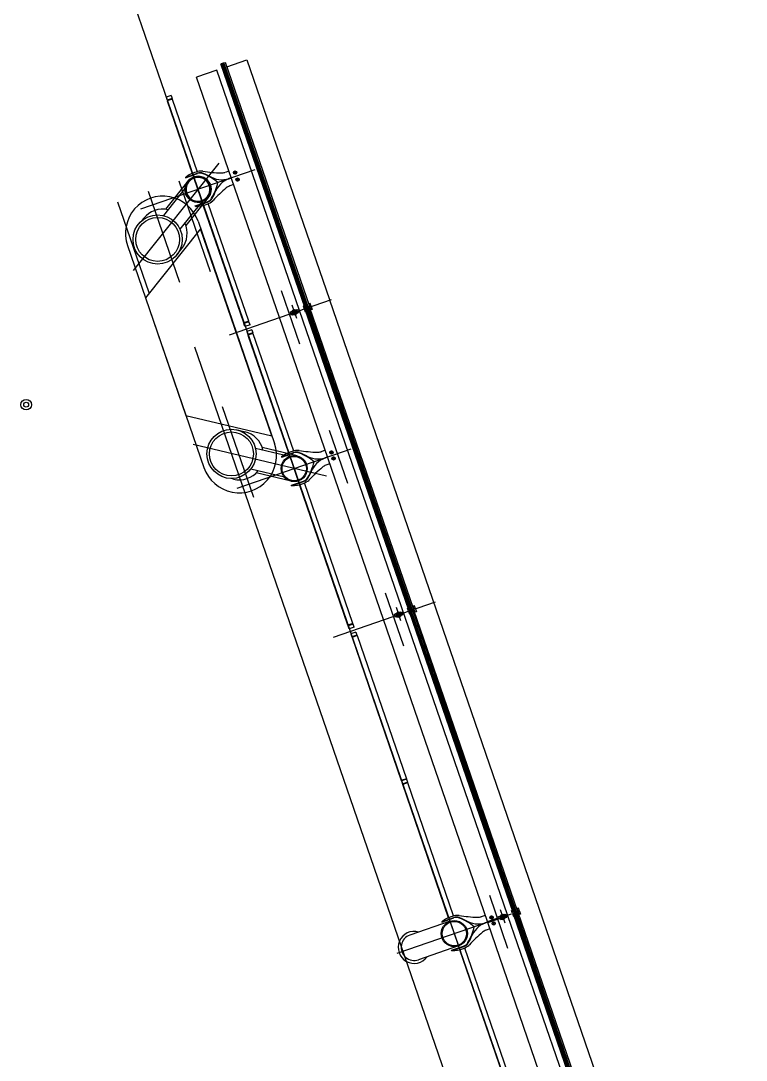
# Model space of a CAD drawing. Extents: x 809487 to 809680, y 818779 to 819225.
# Drawn here: x 809633.78 to 809640.59, y 818900.17 to 818909.92 of the extents above; entities that cross this region are included whole.
import ezdxf

# ---------------------------------------------------------------- set-up
doc = ezdxf.new("R2010")
doc.units = 0
for name, color, linetype in [('F-RC', 7, 'Continuous'), ('MAJ214__', 7, 'Continuous'), ('MAJ270__', 7, 'Continuous'), ('MAJ292__', 7, 'Continuous'), ('MAJ314__', 7, 'Continuous')]:
    doc.layers.add(name, color=color, linetype=linetype)

msp = doc.modelspace()

# ---------------------------------------------------------------- linework, layer by layer
at = {"layer": 'F-RC'}
for p, q in [((809635.1937, 818909.222), (809635.1464, 818909.2057)), ((809635.1464, 818909.2057), (809635.1562, 818909.1774)), ((809635.2034, 818909.1936), (809635.1562, 818909.1774)), ((809635.2051, 818909.1889), (809635.1578, 818909.1726)), ((809635.1578, 818909.1726), (809635.3926, 818908.4908)), ((809635.1581, 818909.178), (809635.1597, 818909.1733)), ((809635.1937, 818909.222), (809635.2034, 818909.1936)), ((809635.2015, 818909.193), (809635.2032, 818909.1883)), ((809635.2051, 818909.1889), (809635.4397, 818908.5074)), ((809635.8757, 818907.0878), (809635.4955, 818908.1918)), ((809635.923, 818907.1041), (809635.5429, 818908.2077)), ((809635.923, 818907.1041), (809635.8757, 818907.0878)), ((809635.9227, 818907.0987), (809635.9211, 818907.1034)), ((809635.9246, 818907.0993), (809635.8773, 818907.083)), ((809635.8871, 818907.0547), (809635.8773, 818907.083)), ((809635.8792, 818907.0837), (809635.8776, 818907.0884)), ((809635.9344, 818907.071), (809635.8871, 818907.0547)), ((809635.9506, 818907.0237), (809635.9034, 818907.0074)), ((809635.9034, 818907.0074), (809635.9131, 818906.979)), ((809635.9344, 818907.071), (809635.9246, 818907.0993)), ((809635.9506, 818907.0237), (809635.9604, 818906.9953)), ((809635.9604, 818906.9953), (809635.9131, 818906.979)), ((809635.962, 818906.9906), (809635.9148, 818906.9743)), ((809635.9148, 818906.9743), (809636.2949, 818905.8702)), ((809635.915, 818906.9797), (809635.9167, 818906.975)), ((809635.9585, 818906.9947), (809635.9601, 818906.9899)), ((809635.962, 818906.9906), (809636.3421, 818905.8869)), ((809636.8524, 818904.2512), (809636.3978, 818905.5713)), ((809636.8997, 818904.2675), (809636.4453, 818905.5872)), ((809636.8997, 818904.2675), (809636.8524, 818904.2512)), ((809636.9013, 818904.2628), (809636.854, 818904.2465)), ((809636.8638, 818904.2181), (809636.854, 818904.2465)), ((809636.8559, 818904.2471), (809636.8543, 818904.2519)), ((809636.9111, 818904.2344), (809636.8638, 818904.2181)), ((809636.9273, 818904.1871), (809636.8801, 818904.1709)), ((809636.8994, 818904.2621), (809636.8978, 818904.2668)), ((809636.9111, 818904.2344), (809636.9013, 818904.2628)), ((809636.9273, 818904.1871), (809636.9371, 818904.1588)), ((809636.8801, 818904.1709), (809636.8898, 818904.1425)), ((809636.9371, 818904.1588), (809636.8898, 818904.1425)), ((809636.9387, 818904.154), (809636.8915, 818904.1378)), ((809636.8915, 818904.1378), (809637.3538, 818902.7951)), ((809636.8917, 818904.1431), (809636.8934, 818904.1384)), ((809636.9352, 818904.1581), (809636.9368, 818904.1534)), ((809636.9387, 818904.154), (809637.401, 818902.8114)), ((809637.401, 818902.8114), (809637.3538, 818902.7951)), ((809637.3992, 818902.8107), (809637.4008, 818902.806)), ((809637.4027, 818902.8067), (809637.3554, 818902.7904)), ((809637.3554, 818902.7904), (809637.3652, 818902.762)), ((809637.3557, 818902.7958), (809637.3573, 818902.791)), ((809637.4124, 818902.7783), (809637.3652, 818902.762)), ((809637.3944, 818902.7668), (809637.3668, 818902.7573)), ((809637.7972, 818901.5074), (809637.3668, 818902.7573)), ((809637.3671, 818902.7627), (809637.3687, 818902.758)), ((809637.4141, 818902.7736), (809637.3944, 818902.7668)), ((809637.4027, 818902.8067), (809637.4124, 818902.7783)), ((809637.4106, 818902.7777), (809637.4122, 818902.7729)), ((809637.8443, 818901.5241), (809637.4141, 818902.7736)), ((809637.9001, 818901.2085), (809638.3305, 818899.9586)), ((809637.9475, 818901.2244), (809638.3778, 818899.9748))]:
    msp.add_line(p, q, dxfattribs=at)
at = {"layer": 'MAJ214__'}
for p, q in [((809636.3987, 818907.2044), (809635.6223, 818909.4593)), ((809636.4578, 818907.2327), (809635.6685, 818909.5249)), ((809636.4585, 818907.2329), (809635.6692, 818909.5252)), ((809636.4679, 818907.2362), (809635.6787, 818909.5284)), ((809636.4793, 818907.2401), (809635.69, 818909.5323)), ((809636.3681, 818907.2111), (809636.3241, 818907.1959)), ((809636.3333, 818907.1911), (809636.364, 818907.2017)), ((809636.334, 818907.2035), (809636.3557, 818907.211)), ((809636.3346, 818907.2048), (809636.334, 818907.2035)), ((809636.334, 818907.2035), (809636.3349, 818907.2007)), ((809636.3544, 818907.2116), (809636.3346, 818907.2048)), ((809636.3349, 818907.2007), (809636.3567, 818907.2082)), ((809636.3373, 818907.2015), (809636.337, 818907.2009)), ((809636.3371, 818907.2004), (809636.337, 818907.2009)), ((809636.3543, 818907.2074), (809636.355, 818907.2071)), ((809636.3544, 818907.2116), (809636.3557, 818907.211)), ((809636.3551, 818907.2066), (809636.355, 818907.2071)), ((809636.3557, 818907.211), (809636.3567, 818907.2082)), ((809636.3716, 818907.2043), (809636.364, 818907.2017)), ((809636.3692, 818907.2101), (809636.3796, 818907.2137)), ((809636.3796, 818907.2137), (809636.3845, 818907.1995)), ((809636.3845, 818907.1995), (809636.3894, 818907.1853)), ((809638.3505, 818901.536), (809636.3987, 818907.2044)), ((809637.4345, 818904.3961), (809636.4626, 818907.2185)), ((809637.4352, 818904.3964), (809636.4634, 818907.2187)), ((809637.4446, 818904.3996), (809636.4728, 818907.222)), ((809637.456, 818904.4035), (809636.4842, 818907.2259)), ((809636.3135, 818907.1909), (809636.3239, 818907.1945)), ((809636.3183, 818907.1767), (809636.3135, 818907.1909)), ((809636.3232, 818907.1626), (809636.3183, 818907.1767)), ((809636.3336, 818907.1661), (809636.3232, 818907.1626)), ((809636.3255, 818907.1885), (809636.3331, 818907.1911)), ((809636.3388, 818907.1745), (809636.3312, 818907.1719)), ((809636.339, 818907.1746), (809636.3697, 818907.1852)), ((809636.3679, 818907.1756), (809636.3462, 818907.1681)), ((809636.3462, 818907.1681), (809636.3471, 818907.1652)), ((809636.3689, 818907.1727), (809636.3471, 818907.1652)), ((809636.3484, 818907.1646), (809636.3471, 818907.1652)), ((809636.3481, 818907.1687), (809636.3477, 818907.1697)), ((809636.3484, 818907.1646), (809636.3683, 818907.1715)), ((809636.366, 818907.1749), (809636.3657, 818907.1759)), ((809636.3679, 818907.1756), (809636.3689, 818907.1727)), ((809636.3683, 818907.1715), (809636.3689, 818907.1727)), ((809636.379, 818907.1818), (809636.3894, 818907.1853)), ((809637.3448, 818904.3745), (809637.3008, 818904.3594)), ((809637.3107, 818904.367), (809637.3324, 818904.3745)), ((809637.3311, 818904.3751), (809637.3113, 818904.3682)), ((809637.3116, 818904.3641), (809637.3334, 818904.3716)), ((809637.331, 818904.3708), (809637.3317, 818904.3705)), ((809637.3311, 818904.3751), (809637.3324, 818904.3745)), ((809637.3318, 818904.37), (809637.3317, 818904.3705)), ((809637.3324, 818904.3745), (809637.3334, 818904.3716)), ((809637.3459, 818904.3736), (809637.3563, 818904.3771)), ((809637.3563, 818904.3771), (809637.3661, 818904.3488)), ((809638.4112, 818901.5596), (809637.4394, 818904.3819)), ((809638.4119, 818901.5598), (809637.4401, 818904.3822)), ((809638.4213, 818901.5631), (809637.4495, 818904.3854)), ((809638.4327, 818901.567), (809637.4609, 818904.3893)), ((809637.2902, 818904.3544), (809637.3006, 818904.3579)), ((809637.2999, 818904.326), (809637.2902, 818904.3544)), ((809637.3103, 818904.3296), (809637.2999, 818904.326)), ((809637.3022, 818904.3519), (809637.3098, 818904.3545)), ((809637.3155, 818904.338), (809637.3079, 818904.3354)), ((809637.31, 818904.3546), (809637.3407, 818904.3652)), ((809637.3113, 818904.3682), (809637.3107, 818904.367)), ((809637.3107, 818904.367), (809637.3116, 818904.3641)), ((809637.314, 818904.365), (809637.3137, 818904.3643)), ((809637.3139, 818904.3638), (809637.3137, 818904.3643)), ((809637.3157, 818904.338), (809637.3464, 818904.3486)), ((809637.3446, 818904.339), (809637.3229, 818904.3315)), ((809637.3229, 818904.3315), (809637.3238, 818904.3287)), ((809637.3456, 818904.3362), (809637.3238, 818904.3287)), ((809637.3251, 818904.3281), (809637.3238, 818904.3287)), ((809637.3248, 818904.3322), (809637.3244, 818904.3331)), ((809637.3251, 818904.3281), (809637.345, 818904.3349)), ((809637.3483, 818904.3678), (809637.3407, 818904.3652)), ((809637.3427, 818904.3384), (809637.3424, 818904.3393)), ((809637.3446, 818904.339), (809637.3456, 818904.3362)), ((809637.345, 818904.3349), (809637.3456, 818904.3362)), ((809637.3557, 818904.3452), (809637.3661, 818904.3488)), ((809639.3879, 818898.723), (809638.4161, 818901.5454)), ((809639.3886, 818898.7233), (809638.4168, 818901.5456)), ((809639.398, 818898.7265), (809638.4262, 818901.5489)), ((809639.4094, 818898.7304), (809638.4376, 818901.5528)), ((809638.1614, 818901.4709), (809638.2701, 818901.5084)), ((809638.1646, 818901.4615), (809638.2734, 818901.4989)), ((809638.2669, 818901.5178), (809638.2773, 818901.5214)), ((809638.2701, 818901.5084), (809638.2669, 818901.5178)), ((809638.2766, 818901.4894), (809638.2734, 818901.4989)), ((809638.287, 818901.493), (809638.2766, 818901.4894)), ((809638.3215, 818901.538), (809638.2775, 818901.5228)), ((809638.2789, 818901.5153), (809638.2865, 818901.518)), ((809638.2922, 818901.5014), (809638.2846, 818901.4988)), ((809638.2867, 818901.518), (809638.3174, 818901.5286)), ((809638.2874, 818901.5304), (809638.3091, 818901.5379)), ((809638.288, 818901.5317), (809638.2874, 818901.5304)), ((809638.2874, 818901.5304), (809638.2883, 818901.5276)), ((809638.3078, 818901.5385), (809638.288, 818901.5317)), ((809638.2883, 818901.5276), (809638.3101, 818901.5351)), ((809638.2907, 818901.5284), (809638.2904, 818901.5278)), ((809638.2906, 818901.5273), (809638.2904, 818901.5278)), ((809638.2924, 818901.5015), (809638.3231, 818901.5121)), ((809638.3213, 818901.5024), (809638.2996, 818901.495)), ((809638.2996, 818901.495), (809638.3006, 818901.4921)), ((809638.3223, 818901.4996), (809638.3006, 818901.4921)), ((809638.3018, 818901.4915), (809638.3006, 818901.4921)), ((809638.3015, 818901.4956), (809638.3011, 818901.4966)), ((809638.3018, 818901.4915), (809638.3217, 818901.4983)), ((809638.3077, 818901.5343), (809638.3084, 818901.5339)), ((809638.3078, 818901.5385), (809638.3091, 818901.5379)), ((809638.3085, 818901.5335), (809638.3084, 818901.5339)), ((809638.3091, 818901.5379), (809638.3101, 818901.5351)), ((809638.325, 818901.5312), (809638.3174, 818901.5286)), ((809638.3194, 818901.5018), (809638.3191, 818901.5027)), ((809638.3213, 818901.5024), (809638.3223, 818901.4996)), ((809638.3217, 818901.4983), (809638.3223, 818901.4996)), ((809638.3226, 818901.537), (809638.333, 818901.5406)), ((809638.3324, 818901.5086), (809638.3428, 818901.5122)), ((809638.333, 818901.5406), (809638.3363, 818901.5311)), ((809638.3363, 818901.5311), (809638.3505, 818901.536)), ((809638.3395, 818901.5217), (809638.3538, 818901.5266)), ((809638.3395, 818901.5217), (809638.3428, 818901.5122)), ((809640.3055, 818895.8582), (809638.3538, 818901.5266))]:
    msp.add_line(p, q, dxfattribs=at)
for points in [[(809635.3284, 818908.4539), (809635.4412, 818908.4927)], [(809635.4222, 818908.1814), (809635.535, 818908.2202)], [(809636.3347, 818907.1652), (809636.3787, 818907.1803)], [(809636.2307, 818905.8334), (809636.3435, 818905.8722)], [(809636.3245, 818905.5609), (809636.4373, 818905.5997)], [(809637.3114, 818904.3286), (809637.3554, 818904.3438)], [(809637.733, 818901.4705), (809637.8458, 818901.5093)], [(809638.2881, 818901.4921), (809638.3321, 818901.5072)], [(809637.8268, 818901.198), (809637.9396, 818901.2369)]]:
    msp.add_lwpolyline(points, dxfattribs=at)
for centre, radius in [((809635.7943, 818908.4989), 0.0155), ((809635.7943, 818908.4989), 0.0135), ((809635.7943, 818908.4989), 0.0042), ((809635.8171, 818908.4327), 0.0155), ((809635.8171, 818908.4327), 0.0135), ((809635.8171, 818908.4327), 0.0042), ((809636.6983, 818905.8737), 0.0155), ((809636.6983, 818905.8737), 0.0135), ((809636.6983, 818905.8737), 0.0042), ((809636.7178, 818905.817), 0.0155), ((809636.7178, 818905.817), 0.0135), ((809636.7178, 818905.817), 0.0042), ((809637.3281, 818904.3516), 0.006), ((809638.2005, 818901.5108), 0.0155), ((809638.2005, 818901.5108), 0.0135), ((809638.2005, 818901.5108), 0.0042), ((809638.2201, 818901.4541), 0.0155), ((809638.2201, 818901.4541), 0.0135), ((809638.2201, 818901.4541), 0.0042), ((809638.3048, 818901.515), 0.006)]:
    msp.add_circle(centre, radius, dxfattribs=at)
for centre, radius, start, end in [((809635.467, 818908.4178), 0.0792, 68.03764, 109), ((809635.2845, 818907.9654), 0.567, 59.89592, 68.03764), ((809635.579, 818908.4732), 0.02, 239.89592, 251.32459), ((809635.6709, 818908.663), 0.2307, 244.76877, 292.32268), ((809635.8208, 818908.2275), 0.2307, 105.67731, 153.23123), ((809635.8208, 818908.2275), 0.2307, 105.67731, 112.32268), ((809635.6709, 818908.663), 0.2307, 285.67731, 292.32268), ((809635.0869, 818908.5393), 0.567, 329.96236, 338.10407), ((809635.6316, 818908.3204), 0.02, 146.67541, 158.10407), ((809635.5092, 818908.2951), 0.0792, 289, 329.96236), ((809636.3514, 818907.1881), 0.0109, 101.1265, 116.87349), ((809636.3514, 818907.1881), 0.0095, 146.69488, 199.00008), ((809636.3514, 818907.1881), 0.0095, 199.00008, 251.30512), ((809636.3514, 818907.1881), 0.006, 18.99986, 199.00013), ((809636.3514, 818907.1881), 0.006, 199.00013, 18.99986), ((809636.3514, 818907.1881), 0.0109, 281.1265, 296.87349), ((809636.3514, 818907.1881), 0.0095, 18.99991, 72.81736), ((809636.3514, 818907.1881), 0.0095, 325.18264, 18.99991), ((809636.3693, 818905.7973), 0.0792, 68.03764, 109), ((809636.1869, 818905.3449), 0.567, 59.89592, 68.03764), ((809636.4813, 818905.8527), 0.02, 239.89592, 251.32459), ((809636.5732, 818906.0424), 0.2307, 244.76877, 292.32268), ((809636.7232, 818905.607), 0.2307, 105.67731, 153.23123), ((809636.5732, 818906.0424), 0.2307, 285.67731, 292.32268), ((809636.7232, 818905.607), 0.2307, 105.67731, 112.32268), ((809635.9892, 818905.9188), 0.567, 329.96236, 338.10407), ((809636.5339, 818905.6999), 0.02, 146.67541, 158.10407), ((809636.4115, 818905.6746), 0.0792, 289, 329.96236), ((809637.3281, 818904.3516), 0.0095, 146.69488, 251.30512), ((809637.3281, 818904.3516), 0.0109, 101.1265, 116.87349), ((809637.3281, 818904.3516), 0.0109, 281.1265, 296.87349), ((809637.3281, 818904.3516), 0.0095, 325.18264, 72.81736), ((809637.8716, 818901.4344), 0.0792, 68.03764, 109), ((809637.6891, 818900.982), 0.567, 59.89592, 68.03764), ((809637.9835, 818901.4899), 0.02, 239.89592, 251.32459), ((809638.0755, 818901.6796), 0.2307, 244.76877, 292.32268), ((809638.2254, 818901.2441), 0.2307, 105.67731, 153.23123), ((809638.2254, 818901.2441), 0.2307, 105.67731, 112.32268), ((809638.0755, 818901.6796), 0.2307, 285.67731, 292.32268), ((809638.3048, 818901.515), 0.0095, 146.69488, 251.30512), ((809638.3048, 818901.515), 0.0109, 101.1265, 116.87349), ((809638.3048, 818901.515), 0.0109, 281.1265, 296.87349), ((809638.3048, 818901.515), 0.0095, 325.18264, 72.81736), ((809638.0362, 818901.337), 0.02, 146.67541, 158.10407), ((809637.9138, 818901.3118), 0.0792, 289, 329.96236), ((809637.4915, 818901.5559), 0.567, 329.96236, 338.10407)]:
    msp.add_arc(centre, radius, start, end, dxfattribs=at)
for points, degree in [([(809636.3465, 818907.1979), (809636.3453, 818907.1962), (809636.3443, 818907.1946)], 2), ([(809636.353, 818907.1976), (809636.3513, 818907.1982), (809636.3493, 818907.1989)], 2), ([(809636.3679, 818907.1938), (809636.3675, 818907.1948), (809636.3671, 818907.1958), (809636.3662, 818907.1978), (809636.3656, 818907.1987), (809636.3649, 818907.2), (809636.3646, 818907.2005), (809636.3643, 818907.2011), (809636.3642, 818907.2014), (809636.3641, 818907.2016), (809636.3641, 818907.2017), (809636.364, 818907.2017)], 3), ([(809636.3681, 818907.2111), (809636.3681, 818907.2111), (809636.3682, 818907.2111), (809636.3683, 818907.2111), (809636.3683, 818907.2111), (809636.3684, 818907.211), (809636.3684, 818907.211), (809636.3685, 818907.211), (809636.3685, 818907.2109), (809636.3686, 818907.2109), (809636.3686, 818907.2109), (809636.3686, 818907.2108), (809636.3687, 818907.2108), (809636.3687, 818907.2107), (809636.3688, 818907.2107), (809636.3688, 818907.2107)], 3), ([(809636.3688, 818907.2107), (809636.3692, 818907.2102), (809636.3695, 818907.2097), (809636.3702, 818907.2087), (809636.3705, 818907.2082), (809636.371, 818907.2072), (809636.3713, 818907.2067), (809636.3717, 818907.2059), (809636.3718, 818907.2056), (809636.3719, 818907.2053)], 3), ([(809636.372, 818907.2051), (809636.372, 818907.2051), (809636.372, 818907.205), (809636.372, 818907.2049), (809636.372, 818907.2049), (809636.372, 818907.2047), (809636.372, 818907.2046), (809636.3719, 818907.2045), (809636.3719, 818907.2045), (809636.3718, 818907.2044), (809636.3717, 818907.2044), (809636.3716, 818907.2043), (809636.3716, 818907.2043), (809636.3716, 818907.2043)], 3), ([(809636.372, 818907.2051), (809636.372, 818907.2051), (809636.372, 818907.2051), (809636.372, 818907.2052), (809636.372, 818907.2052), (809636.372, 818907.2052), (809636.3719, 818907.2053), (809636.3719, 818907.2053)], 3), ([(809636.3239, 818907.1952), (809636.3239, 818907.1952), (809636.3239, 818907.1953), (809636.3239, 818907.1954), (809636.3239, 818907.1955), (809636.3239, 818907.1955), (809636.3239, 818907.1956), (809636.3239, 818907.1956), (809636.3239, 818907.1957), (809636.324, 818907.1957), (809636.324, 818907.1957), (809636.324, 818907.1958), (809636.324, 818907.1958), (809636.3241, 818907.1959), (809636.3241, 818907.1959), (809636.3241, 818907.1959)], 3), ([(809636.3247, 818907.189), (809636.3246, 818907.1894), (809636.3245, 818907.1897), (809636.3243, 818907.1906), (809636.3242, 818907.1911), (809636.324, 818907.1922), (809636.324, 818907.1928), (809636.3239, 818907.194), (809636.3239, 818907.1946), (809636.3239, 818907.1952)], 3), ([(809636.3247, 818907.189), (809636.3247, 818907.189), (809636.3247, 818907.189), (809636.3247, 818907.1889), (809636.3247, 818907.1889), (809636.3247, 818907.1889), (809636.3247, 818907.1888), (809636.3247, 818907.1888)], 3), ([(809636.3255, 818907.1885), (809636.3255, 818907.1885), (809636.3255, 818907.1885), (809636.3255, 818907.1884), (809636.3254, 818907.1884), (809636.3254, 818907.1884), (809636.3253, 818907.1884), (809636.3252, 818907.1884), (809636.3251, 818907.1885), (809636.325, 818907.1885), (809636.3249, 818907.1886), (809636.3248, 818907.1887), (809636.3248, 818907.1888), (809636.3247, 818907.1888)], 3), ([(809636.3308, 818907.1711), (809636.3308, 818907.1712), (809636.3308, 818907.1712), (809636.3308, 818907.1713), (809636.3308, 818907.1714), (809636.3308, 818907.1715), (809636.3309, 818907.1716), (809636.3309, 818907.1717), (809636.331, 818907.1718), (809636.3311, 818907.1719), (809636.3311, 818907.1719), (809636.3312, 818907.1719), (809636.3312, 818907.1719), (809636.3312, 818907.1719)], 3), ([(809636.3308, 818907.1711), (809636.3308, 818907.1711), (809636.3308, 818907.1711), (809636.3309, 818907.1711), (809636.3309, 818907.1711), (809636.3309, 818907.171), (809636.3309, 818907.171), (809636.3309, 818907.171)], 3), ([(809636.334, 818907.1656), (809636.3337, 818907.1661), (809636.3333, 818907.1666), (809636.3327, 818907.1675), (809636.3324, 818907.168), (809636.3318, 818907.169), (809636.3315, 818907.1695), (809636.3312, 818907.1703), (809636.331, 818907.1706), (809636.3309, 818907.171)], 3), ([(809636.3331, 818907.1911), (809636.3332, 818907.1911), (809636.3332, 818907.1911), (809636.3333, 818907.1911)], 2), ([(809636.3331, 818907.1911), (809636.3331, 818907.1911), (809636.3331, 818907.191), (809636.3332, 818907.1909), (809636.3332, 818907.1907), (809636.3334, 818907.1901), (809636.3334, 818907.1897), (809636.3336, 818907.1885), (809636.3337, 818907.1875), (809636.3342, 818907.1852), (809636.3345, 818907.184), (809636.3349, 818907.1827), (809636.3349, 818907.1826), (809636.335, 818907.1825)], 3), ([(809636.3347, 818907.1652), (809636.3347, 818907.1652), (809636.3347, 818907.1652), (809636.3346, 818907.1652), (809636.3345, 818907.1652), (809636.3345, 818907.1652), (809636.3344, 818907.1652), (809636.3344, 818907.1653), (809636.3343, 818907.1653), (809636.3343, 818907.1653), (809636.3343, 818907.1654), (809636.3342, 818907.1654), (809636.3342, 818907.1654), (809636.3341, 818907.1655), (809636.3341, 818907.1656), (809636.334, 818907.1656)], 3), ([(809636.335, 818907.1825), (809636.3353, 818907.1815), (809636.3357, 818907.1805), (809636.3367, 818907.1785), (809636.3372, 818907.1776), (809636.338, 818907.1763), (809636.3382, 818907.1758), (809636.3386, 818907.1751), (809636.3387, 818907.1749), (809636.3388, 818907.1746), (809636.3388, 818907.1746), (809636.3388, 818907.1745)], 3), ([(809636.339, 818907.1746), (809636.3389, 818907.1746), (809636.3389, 818907.1745), (809636.3388, 818907.1745)], 2), ([(809636.339, 818907.1746), (809636.3389, 818907.1746), (809636.3389, 818907.1745), (809636.3388, 818907.1745)], 2), ([(809636.3443, 818907.1946), (809636.3443, 818907.1946), (809636.3443, 818907.1946), (809636.3443, 818907.1945), (809636.3442, 818907.1944), (809636.3441, 818907.1942), (809636.3439, 818907.194), (809636.3437, 818907.1937), (809636.3436, 818907.1935), (809636.3435, 818907.1933)], 3), ([(809636.3484, 818907.1791), (809636.3486, 818907.1791), (809636.3488, 818907.179), (809636.3492, 818907.1789), (809636.3494, 818907.1788), (809636.3496, 818907.1787), (809636.3497, 818907.1787), (809636.3498, 818907.1786), (809636.3498, 818907.1786), (809636.3499, 818907.1786)], 3), ([(809636.3499, 818907.1786), (809636.3516, 818907.178), (809636.3535, 818907.1774)], 2), ([(809636.3545, 818907.1971), (809636.3543, 818907.1972), (809636.3541, 818907.1973), (809636.3537, 818907.1974), (809636.3535, 818907.1975), (809636.3532, 818907.1975), (809636.3531, 818907.1976), (809636.353, 818907.1976), (809636.353, 818907.1976), (809636.353, 818907.1976)], 3), ([(809636.3564, 818907.1784), (809636.3575, 818907.1801), (809636.3585, 818907.1816)], 2), ([(809636.3585, 818907.1816), (809636.3585, 818907.1816), (809636.3585, 818907.1816), (809636.3586, 818907.1817), (809636.3586, 818907.1818), (809636.3588, 818907.182), (809636.3589, 818907.1822), (809636.3591, 818907.1826), (809636.3593, 818907.1827), (809636.3594, 818907.1829)], 3), ([(809636.3697, 818907.1852), (809636.3697, 818907.1852), (809636.3697, 818907.1852), (809636.3697, 818907.1854), (809636.3696, 818907.1856), (809636.3695, 818907.1861), (809636.3694, 818907.1865), (809636.3692, 818907.1878), (809636.3691, 818907.1888), (809636.3687, 818907.1911), (809636.3684, 818907.1922), (809636.3679, 818907.1936), (809636.3679, 818907.1937), (809636.3679, 818907.1938)], 3), ([(809636.3773, 818907.1878), (809636.3767, 818907.1876), (809636.376, 818907.1873), (809636.3745, 818907.1868), (809636.3735, 818907.1865), (809636.372, 818907.1859), (809636.3713, 818907.1857), (809636.3704, 818907.1854), (809636.3701, 818907.1853), (809636.3697, 818907.1852)], 3), ([(809636.3773, 818907.1878), (809636.3765, 818907.1875), (809636.3756, 818907.1872), (809636.3747, 818907.1869), (809636.3734, 818907.1865), (809636.3722, 818907.186), (809636.3709, 818907.1856), (809636.3705, 818907.1854), (809636.3701, 818907.1853), (809636.3697, 818907.1852)], 3), ([(809636.3773, 818907.1878), (809636.3773, 818907.1878), (809636.3773, 818907.1878), (809636.3774, 818907.1878), (809636.3774, 818907.1878), (809636.3775, 818907.1878), (809636.3775, 818907.1878), (809636.3777, 818907.1878), (809636.3777, 818907.1878), (809636.3779, 818907.1877), (809636.3779, 818907.1877), (809636.378, 818907.1876), (809636.3781, 818907.1875), (809636.3781, 818907.1874)], 3), ([(809636.3782, 818907.1872), (809636.3782, 818907.1872), (809636.3781, 818907.1873), (809636.3781, 818907.1873), (809636.3781, 818907.1874), (809636.3781, 818907.1874), (809636.3781, 818907.1874), (809636.3781, 818907.1874)], 3), ([(809636.3782, 818907.1872), (809636.3783, 818907.1869), (809636.3783, 818907.1866), (809636.3785, 818907.1857), (809636.3786, 818907.1852), (809636.3788, 818907.184), (809636.3789, 818907.1835), (809636.379, 818907.1823), (809636.379, 818907.1817), (809636.379, 818907.1811)], 3), ([(809636.379, 818907.1811), (809636.379, 818907.181), (809636.379, 818907.1809), (809636.379, 818907.1808), (809636.379, 818907.1808), (809636.3789, 818907.1807), (809636.3789, 818907.1807), (809636.3789, 818907.1806), (809636.3789, 818907.1806), (809636.3789, 818907.1805), (809636.3789, 818907.1805), (809636.3788, 818907.1804), (809636.3788, 818907.1804), (809636.3788, 818907.1804), (809636.3787, 818907.1803), (809636.3787, 818907.1803)], 3), ([(809637.3448, 818904.3745), (809637.3449, 818904.3745), (809637.3449, 818904.3745), (809637.345, 818904.3745), (809637.345, 818904.3745), (809637.3451, 818904.3745), (809637.3451, 818904.3744), (809637.3452, 818904.3744), (809637.3452, 818904.3744), (809637.3453, 818904.3744), (809637.3453, 818904.3743), (809637.3453, 818904.3743), (809637.3454, 818904.3742), (809637.3454, 818904.3742), (809637.3455, 818904.3741), (809637.3455, 818904.3741)], 3), ([(809637.3455, 818904.3741), (809637.3459, 818904.3736), (809637.3462, 818904.3731), (809637.3469, 818904.3721), (809637.3472, 818904.3717), (809637.3478, 818904.3707), (809637.348, 818904.3702), (809637.3484, 818904.3694), (809637.3485, 818904.3691), (809637.3486, 818904.3687)], 3), ([(809637.3006, 818904.3586), (809637.3006, 818904.3587), (809637.3006, 818904.3588), (809637.3006, 818904.3589), (809637.3006, 818904.3589), (809637.3006, 818904.359), (809637.3006, 818904.359), (809637.3006, 818904.3591), (809637.3006, 818904.3591), (809637.3007, 818904.3592), (809637.3007, 818904.3592), (809637.3007, 818904.3593), (809637.3007, 818904.3593), (809637.3008, 818904.3593), (809637.3008, 818904.3594), (809637.3008, 818904.3594)], 3), ([(809637.3014, 818904.3525), (809637.3013, 818904.3528), (809637.3012, 818904.3531), (809637.301, 818904.354), (809637.3009, 818904.3545), (809637.3007, 818904.3557), (809637.3007, 818904.3562), (809637.3006, 818904.3574), (809637.3006, 818904.358), (809637.3006, 818904.3586)], 3), ([(809637.3014, 818904.3525), (809637.3014, 818904.3525), (809637.3014, 818904.3524), (809637.3014, 818904.3524), (809637.3014, 818904.3523), (809637.3014, 818904.3523), (809637.3014, 818904.3523), (809637.3015, 818904.3523)], 3), ([(809637.3022, 818904.3519), (809637.3022, 818904.3519), (809637.3022, 818904.3519), (809637.3022, 818904.3519), (809637.3021, 818904.3519), (809637.3021, 818904.3519), (809637.302, 818904.3519), (809637.3019, 818904.3519), (809637.3018, 818904.3519), (809637.3017, 818904.352), (809637.3016, 818904.352), (809637.3015, 818904.3521), (809637.3015, 818904.3522), (809637.3015, 818904.3523)], 3), ([(809637.3075, 818904.3346), (809637.3075, 818904.3346), (809637.3075, 818904.3347), (809637.3075, 818904.3348), (809637.3075, 818904.3348), (809637.3075, 818904.335), (809637.3076, 818904.3351), (809637.3077, 818904.3352), (809637.3077, 818904.3352), (809637.3078, 818904.3353), (809637.3079, 818904.3353), (809637.3079, 818904.3354), (809637.3079, 818904.3354), (809637.3079, 818904.3354)], 3), ([(809637.3075, 818904.3346), (809637.3075, 818904.3346), (809637.3076, 818904.3346), (809637.3076, 818904.3345), (809637.3076, 818904.3345), (809637.3076, 818904.3345), (809637.3076, 818904.3344), (809637.3076, 818904.3344)], 3), ([(809637.3107, 818904.329), (809637.3104, 818904.3295), (809637.31, 818904.33), (809637.3094, 818904.331), (809637.3091, 818904.3315), (809637.3085, 818904.3325), (809637.3082, 818904.333), (809637.3079, 818904.3338), (809637.3077, 818904.3341), (809637.3076, 818904.3344)], 3), ([(809637.3098, 818904.3545), (809637.3099, 818904.3545), (809637.3099, 818904.3546), (809637.31, 818904.3546)], 2), ([(809637.3098, 818904.3545), (809637.3098, 818904.3545), (809637.3098, 818904.3545), (809637.3099, 818904.3543), (809637.3099, 818904.3541), (809637.3101, 818904.3536), (809637.3101, 818904.3532), (809637.3103, 818904.3519), (809637.3104, 818904.3509), (809637.3109, 818904.3486), (809637.3112, 818904.3475), (809637.3119, 818904.3451), (809637.3124, 818904.344), (809637.3134, 818904.3419), (809637.3139, 818904.341), (809637.3147, 818904.3397), (809637.3149, 818904.3392), (809637.3153, 818904.3386), (809637.3154, 818904.3383), (809637.3155, 818904.3381), (809637.3155, 818904.338), (809637.3155, 818904.338)], 3), ([(809637.3114, 818904.3286), (809637.3114, 818904.3286), (809637.3114, 818904.3286), (809637.3113, 818904.3286), (809637.3112, 818904.3286), (809637.3112, 818904.3287), (809637.3111, 818904.3287), (809637.3111, 818904.3287), (809637.311, 818904.3287), (809637.311, 818904.3288), (809637.311, 818904.3288), (809637.3109, 818904.3289), (809637.3109, 818904.3289), (809637.3108, 818904.329), (809637.3108, 818904.329), (809637.3107, 818904.329)], 3), ([(809637.3157, 818904.338), (809637.3156, 818904.338), (809637.3156, 818904.338), (809637.3155, 818904.338)], 2), ([(809637.3157, 818904.338), (809637.3156, 818904.338), (809637.3156, 818904.338), (809637.3155, 818904.338)], 2), ([(809637.321, 818904.3581), (809637.321, 818904.3581), (809637.321, 818904.3581), (809637.321, 818904.358), (809637.3209, 818904.3579), (809637.3208, 818904.3577), (809637.3207, 818904.3575), (809637.3204, 818904.3571), (809637.3203, 818904.357), (809637.3202, 818904.3568)], 3), ([(809637.3232, 818904.3613), (809637.322, 818904.3596), (809637.321, 818904.3581)], 2), ([(809637.3251, 818904.3426), (809637.3253, 818904.3425), (809637.3255, 818904.3424), (809637.3259, 818904.3423), (809637.3261, 818904.3422), (809637.3263, 818904.3421), (809637.3264, 818904.3421), (809637.3265, 818904.3421), (809637.3265, 818904.3421), (809637.3266, 818904.3421)], 3), ([(809637.3297, 818904.3611), (809637.328, 818904.3617), (809637.326, 818904.3623)], 2), ([(809637.3266, 818904.3421), (809637.3283, 818904.3415), (809637.3302, 818904.3408)], 2), ([(809637.3312, 818904.3606), (809637.331, 818904.3606), (809637.3308, 818904.3607), (809637.3304, 818904.3608), (809637.3302, 818904.3609), (809637.3299, 818904.361), (809637.3298, 818904.361), (809637.3297, 818904.3611), (809637.3297, 818904.3611), (809637.3297, 818904.3611)], 3), ([(809637.3331, 818904.3418), (809637.3342, 818904.3435), (809637.3352, 818904.345)], 2), ([(809637.3352, 818904.345), (809637.3352, 818904.3451), (809637.3352, 818904.3451), (809637.3353, 818904.3452), (809637.3353, 818904.3452), (809637.3355, 818904.3455), (809637.3356, 818904.3456), (809637.3358, 818904.346), (809637.336, 818904.3462), (809637.3361, 818904.3464)], 3), ([(809637.3464, 818904.3486), (809637.3464, 818904.3486), (809637.3464, 818904.3487), (809637.3464, 818904.3488), (809637.3463, 818904.349), (809637.3462, 818904.3496), (809637.3461, 818904.35), (809637.3459, 818904.3512), (809637.3458, 818904.3522), (809637.3454, 818904.3545), (809637.3451, 818904.3557), (809637.3443, 818904.358), (809637.3439, 818904.3591), (809637.3429, 818904.3612), (809637.3423, 818904.3621), (809637.3416, 818904.3634), (809637.3413, 818904.3639), (809637.341, 818904.3646), (809637.3409, 818904.3648), (809637.3408, 818904.365), (809637.3408, 818904.3651), (809637.3407, 818904.3652)], 3), ([(809637.354, 818904.3512), (809637.3534, 818904.351), (809637.3527, 818904.3508), (809637.3512, 818904.3502), (809637.3502, 818904.3499), (809637.3487, 818904.3494), (809637.3481, 818904.3492), (809637.3471, 818904.3489), (809637.3468, 818904.3487), (809637.3464, 818904.3486)], 3), ([(809637.354, 818904.3512), (809637.3532, 818904.3509), (809637.3523, 818904.3506), (809637.3514, 818904.3503), (809637.3501, 818904.3499), (809637.3489, 818904.3495), (809637.3476, 818904.349), (809637.3472, 818904.3489), (809637.3468, 818904.3488), (809637.3464, 818904.3486)], 3), ([(809637.3487, 818904.3685), (809637.3487, 818904.3685), (809637.3487, 818904.3685), (809637.3487, 818904.3684), (809637.3487, 818904.3683), (809637.3487, 818904.3681), (809637.3487, 818904.3681), (809637.3486, 818904.368), (809637.3486, 818904.3679), (809637.3485, 818904.3678), (809637.3484, 818904.3678), (809637.3483, 818904.3678), (809637.3483, 818904.3678), (809637.3483, 818904.3678)], 3), ([(809637.3487, 818904.3685), (809637.3487, 818904.3686), (809637.3487, 818904.3686), (809637.3487, 818904.3686), (809637.3487, 818904.3686), (809637.3487, 818904.3687), (809637.3486, 818904.3687), (809637.3486, 818904.3687)], 3), ([(809637.354, 818904.3512), (809637.354, 818904.3512), (809637.354, 818904.3512), (809637.3541, 818904.3513), (809637.3541, 818904.3513), (809637.3542, 818904.3513), (809637.3542, 818904.3513), (809637.3544, 818904.3513), (809637.3544, 818904.3512), (809637.3546, 818904.3512), (809637.3546, 818904.3511), (809637.3547, 818904.351), (809637.3548, 818904.3509), (809637.3548, 818904.3509)], 3), ([(809637.3549, 818904.3507), (809637.3549, 818904.3507), (809637.3548, 818904.3507), (809637.3548, 818904.3508), (809637.3548, 818904.3508), (809637.3548, 818904.3508), (809637.3548, 818904.3509), (809637.3548, 818904.3509)], 3), ([(809637.3549, 818904.3507), (809637.355, 818904.3503), (809637.355, 818904.35), (809637.3553, 818904.3491), (809637.3554, 818904.3486), (809637.3555, 818904.3475), (809637.3556, 818904.3469), (809637.3557, 818904.3457), (809637.3557, 818904.3451), (809637.3557, 818904.3445)], 3), ([(809637.3557, 818904.3445), (809637.3557, 818904.3444), (809637.3557, 818904.3444), (809637.3557, 818904.3443), (809637.3557, 818904.3442), (809637.3557, 818904.3442), (809637.3556, 818904.3441), (809637.3556, 818904.3441), (809637.3556, 818904.344), (809637.3556, 818904.344), (809637.3556, 818904.3439), (809637.3555, 818904.3439), (809637.3555, 818904.3439), (809637.3555, 818904.3438), (809637.3554, 818904.3438), (809637.3554, 818904.3438)], 3), ([(809638.2773, 818901.5221), (809638.2773, 818901.5221), (809638.2773, 818901.5222), (809638.2773, 818901.5223), (809638.2773, 818901.5223), (809638.2773, 818901.5224), (809638.2773, 818901.5225), (809638.2773, 818901.5225), (809638.2773, 818901.5225), (809638.2774, 818901.5226), (809638.2774, 818901.5226), (809638.2774, 818901.5227), (809638.2774, 818901.5227), (809638.2775, 818901.5228), (809638.2775, 818901.5228), (809638.2775, 818901.5228)], 3), ([(809638.2781, 818901.5159), (809638.278, 818901.5162), (809638.2779, 818901.5166), (809638.2777, 818901.5174), (809638.2776, 818901.518), (809638.2774, 818901.5191), (809638.2774, 818901.5197), (809638.2773, 818901.5209), (809638.2773, 818901.5215), (809638.2773, 818901.5221)], 3), ([(809638.2781, 818901.5159), (809638.2781, 818901.5159), (809638.2781, 818901.5159), (809638.2781, 818901.5158), (809638.2781, 818901.5158), (809638.2781, 818901.5157), (809638.2782, 818901.5157), (809638.2782, 818901.5157)], 3), ([(809638.2789, 818901.5153), (809638.2789, 818901.5153), (809638.2789, 818901.5153), (809638.2789, 818901.5153), (809638.2788, 818901.5153), (809638.2788, 818901.5153), (809638.2787, 818901.5153), (809638.2786, 818901.5153), (809638.2785, 818901.5153), (809638.2784, 818901.5154), (809638.2783, 818901.5155), (809638.2782, 818901.5156), (809638.2782, 818901.5156), (809638.2782, 818901.5157)], 3), ([(809638.2842, 818901.498), (809638.2842, 818901.4981), (809638.2842, 818901.4981), (809638.2842, 818901.4982), (809638.2842, 818901.4983), (809638.2842, 818901.4984), (809638.2843, 818901.4985), (809638.2844, 818901.4986), (809638.2844, 818901.4987), (809638.2845, 818901.4987), (809638.2846, 818901.4988), (809638.2846, 818901.4988), (809638.2846, 818901.4988), (809638.2846, 818901.4988)], 3), ([(809638.2842, 818901.498), (809638.2843, 818901.498), (809638.2843, 818901.498), (809638.2843, 818901.498), (809638.2843, 818901.4979), (809638.2843, 818901.4979), (809638.2843, 818901.4979), (809638.2843, 818901.4978)], 3), ([(809638.2875, 818901.4925), (809638.2871, 818901.493), (809638.2867, 818901.4935), (809638.2861, 818901.4944), (809638.2858, 818901.4949), (809638.2852, 818901.4959), (809638.285, 818901.4964), (809638.2846, 818901.4972), (809638.2844, 818901.4975), (809638.2843, 818901.4978)], 3), ([(809638.2865, 818901.518), (809638.2865, 818901.5179), (809638.2865, 818901.5179), (809638.2866, 818901.5178), (809638.2866, 818901.5176), (809638.2868, 818901.517), (809638.2868, 818901.5166), (809638.287, 818901.5154), (809638.2871, 818901.5144), (809638.2876, 818901.5121), (809638.2879, 818901.5109), (809638.2887, 818901.5086), (809638.2891, 818901.5075), (809638.2901, 818901.5054), (809638.2906, 818901.5044), (809638.2914, 818901.5031), (809638.2916, 818901.5027), (809638.292, 818901.502), (809638.2921, 818901.5018), (809638.2922, 818901.5015), (809638.2922, 818901.5015), (809638.2922, 818901.5014)], 3), ([(809638.2865, 818901.518), (809638.2866, 818901.518), (809638.2866, 818901.518), (809638.2867, 818901.518)], 2), ([(809638.2881, 818901.4921), (809638.2881, 818901.4921), (809638.2881, 818901.4921), (809638.288, 818901.4921), (809638.2879, 818901.4921), (809638.2879, 818901.4921), (809638.2878, 818901.4921), (809638.2878, 818901.4922), (809638.2878, 818901.4922), (809638.2877, 818901.4922), (809638.2877, 818901.4923), (809638.2876, 818901.4923), (809638.2876, 818901.4923), (809638.2875, 818901.4924), (809638.2875, 818901.4924), (809638.2875, 818901.4925)], 3), ([(809638.2924, 818901.5015), (809638.2923, 818901.5015), (809638.2923, 818901.5014), (809638.2922, 818901.5014)], 2), ([(809638.2924, 818901.5015), (809638.2923, 818901.5015), (809638.2923, 818901.5014), (809638.2922, 818901.5014)], 2), ([(809638.2977, 818901.5215), (809638.2977, 818901.5215), (809638.2977, 818901.5215), (809638.2977, 818901.5214), (809638.2976, 818901.5213), (809638.2975, 818901.5211), (809638.2974, 818901.5209), (809638.2971, 818901.5206), (809638.297, 818901.5204), (809638.2969, 818901.5202)], 3), ([(809638.2999, 818901.5248), (809638.2987, 818901.5231), (809638.2977, 818901.5215)], 2), ([(809638.3018, 818901.506), (809638.302, 818901.506), (809638.3022, 818901.5059), (809638.3026, 818901.5057), (809638.3028, 818901.5057), (809638.303, 818901.5056), (809638.3031, 818901.5056), (809638.3032, 818901.5055), (809638.3032, 818901.5055), (809638.3033, 818901.5055)], 3), ([(809638.3064, 818901.5245), (809638.3047, 818901.5251), (809638.3027, 818901.5258)], 2), ([(809638.3033, 818901.5055), (809638.305, 818901.5049), (809638.3069, 818901.5043)], 2), ([(809638.3079, 818901.524), (809638.3077, 818901.5241), (809638.3075, 818901.5241), (809638.3071, 818901.5243), (809638.3069, 818901.5244), (809638.3066, 818901.5244), (809638.3065, 818901.5245), (809638.3064, 818901.5245), (809638.3064, 818901.5245), (809638.3064, 818901.5245)], 3), ([(809638.3098, 818901.5052), (809638.3109, 818901.507), (809638.3119, 818901.5085)], 2), ([(809638.3119, 818901.5085), (809638.3119, 818901.5085), (809638.3119, 818901.5085), (809638.312, 818901.5086), (809638.312, 818901.5087), (809638.3122, 818901.5089), (809638.3123, 818901.5091), (809638.3125, 818901.5094), (809638.3127, 818901.5096), (809638.3128, 818901.5098)], 3), ([(809638.3231, 818901.5121), (809638.3231, 818901.5121), (809638.3231, 818901.5121), (809638.3231, 818901.5122), (809638.323, 818901.5124), (809638.3229, 818901.513), (809638.3228, 818901.5134), (809638.3226, 818901.5147), (809638.3225, 818901.5157), (809638.3221, 818901.5179), (809638.3218, 818901.5191), (809638.321, 818901.5215), (809638.3206, 818901.5226), (809638.3196, 818901.5247), (809638.319, 818901.5256), (809638.3183, 818901.5269), (809638.318, 818901.5274), (809638.3177, 818901.528), (809638.3176, 818901.5282), (809638.3175, 818901.5285), (809638.3175, 818901.5286), (809638.3174, 818901.5286)], 3), ([(809638.3215, 818901.538), (809638.3216, 818901.538), (809638.3216, 818901.538), (809638.3217, 818901.538), (809638.3217, 818901.5379), (809638.3218, 818901.5379), (809638.3218, 818901.5379), (809638.3219, 818901.5379), (809638.3219, 818901.5378), (809638.322, 818901.5378), (809638.322, 818901.5378), (809638.322, 818901.5377), (809638.3221, 818901.5377), (809638.3221, 818901.5376), (809638.3222, 818901.5376), (809638.3222, 818901.5375)], 3), ([(809638.3222, 818901.5375), (809638.3226, 818901.5371), (809638.3229, 818901.5366), (809638.3236, 818901.5356), (809638.3239, 818901.5351), (809638.3245, 818901.5341), (809638.3247, 818901.5336), (809638.3251, 818901.5328), (809638.3252, 818901.5325), (809638.3253, 818901.5322)], 3), ([(809638.3307, 818901.5147), (809638.3301, 818901.5145), (809638.3294, 818901.5142), (809638.3279, 818901.5137), (809638.3269, 818901.5134), (809638.3254, 818901.5128), (809638.3248, 818901.5126), (809638.3238, 818901.5123), (809638.3235, 818901.5122), (809638.3231, 818901.5121)], 3), ([(809638.3307, 818901.5147), (809638.3299, 818901.5144), (809638.329, 818901.5141), (809638.3281, 818901.5138), (809638.3269, 818901.5133), (809638.3256, 818901.5129), (809638.3243, 818901.5125), (809638.3239, 818901.5123), (809638.3235, 818901.5122), (809638.3231, 818901.5121)], 3), ([(809638.3254, 818901.532), (809638.3254, 818901.532), (809638.3254, 818901.5319), (809638.3255, 818901.5318), (809638.3255, 818901.5317), (809638.3254, 818901.5316), (809638.3254, 818901.5315), (809638.3253, 818901.5314), (809638.3253, 818901.5314), (809638.3252, 818901.5313), (809638.3251, 818901.5312), (809638.325, 818901.5312), (809638.325, 818901.5312), (809638.325, 818901.5312)], 3), ([(809638.3254, 818901.532), (809638.3254, 818901.532), (809638.3254, 818901.532), (809638.3254, 818901.5321), (809638.3254, 818901.5321), (809638.3254, 818901.5321), (809638.3254, 818901.5322), (809638.3253, 818901.5322)], 3), ([(809638.3307, 818901.5147), (809638.3307, 818901.5147), (809638.3307, 818901.5147), (809638.3308, 818901.5147), (809638.3308, 818901.5147), (809638.3309, 818901.5147), (809638.3309, 818901.5147), (809638.3311, 818901.5147), (809638.3311, 818901.5147), (809638.3313, 818901.5146), (809638.3313, 818901.5146), (809638.3314, 818901.5145), (809638.3315, 818901.5144), (809638.3315, 818901.5143)], 3), ([(809638.3316, 818901.5141), (809638.3316, 818901.5141), (809638.3316, 818901.5142), (809638.3315, 818901.5142), (809638.3315, 818901.5142), (809638.3315, 818901.5143), (809638.3315, 818901.5143), (809638.3315, 818901.5143)], 3), ([(809638.3316, 818901.5141), (809638.3317, 818901.5138), (809638.3318, 818901.5135), (809638.332, 818901.5126), (809638.3321, 818901.512), (809638.3322, 818901.5109), (809638.3323, 818901.5104), (809638.3324, 818901.5092), (809638.3324, 818901.5086), (809638.3324, 818901.508)], 3), ([(809638.3324, 818901.508), (809638.3324, 818901.5079), (809638.3324, 818901.5078), (809638.3324, 818901.5077), (809638.3324, 818901.5077), (809638.3324, 818901.5076), (809638.3323, 818901.5076), (809638.3323, 818901.5075), (809638.3323, 818901.5075), (809638.3323, 818901.5074), (809638.3323, 818901.5074), (809638.3322, 818901.5073), (809638.3322, 818901.5073), (809638.3322, 818901.5072), (809638.3321, 818901.5072), (809638.3321, 818901.5072)], 3)]:
    msp.add_open_spline(points, degree=degree, dxfattribs=at)
at = {"layer": 'MAJ270__'}
for p, q in [((809633.9442, 818912.705), (809635.8976, 818907.0319)), ((809635.6414, 818908.5864), (809634.8396, 818907.5816)), ((809635.5675, 818907.9907), (809635.3494, 818908.6241)), ((809634.9105, 818908.1576), (809635.9825, 818908.5267)), ((809635.3869, 818908.5151), (809635.5043, 818908.1742)), ((809635.268, 818908.4225), (809635.5611, 818907.5713)), ((809634.9796, 818908.3232), (809635.2727, 818907.472)), ((809634.6912, 818908.2239), (809634.9843, 818907.3727)), ((809635.7406, 818906.9778), (809636.6988, 818907.3077)), ((809636.401, 818906.8905), (809636.2294, 818907.3891)), ((809636.401, 818906.8905), (809636.2294, 818907.3891)), ((809636.401, 818906.8905), (809636.2294, 818907.3891)), ((809636.3278, 818907.2568), (809636.3706, 818907.1325)), ((809636.3278, 818907.2568), (809636.3706, 818907.1325)), ((809636.4909, 818907.2441), (809636.4957, 818907.2299)), ((809635.8976, 818907.0319), (809637.851, 818901.3588)), ((809635.4142, 818906.8654), (809639.5208, 818894.9392)), ((809635.9693, 818905.4491), (809635.6762, 818906.3003)), ((809636.2278, 818906.073), (809636.4459, 818905.4397)), ((809636.8522, 818905.5802), (809636.6805, 818906.0788)), ((809636.6528, 818905.6491), (809635.4024, 818905.9473)), ((809635.8128, 818905.5371), (809636.8848, 818905.9062)), ((809636.4083, 818905.5487), (809636.2909, 818905.8896)), ((809636.7173, 818904.1413), (809637.6755, 818904.4712)), ((809637.3777, 818904.0539), (809637.2061, 818904.5525)), ((809637.3045, 818904.4202), (809637.3473, 818904.296)), ((809638.3544, 818901.2174), (809638.1828, 818901.716)), ((809637.315, 818901.1742), (809638.387, 818901.5433)), ((809638.2812, 818901.5837), (809638.324, 818901.4594)), ((809638.4443, 818901.571), (809638.4491, 818901.5568)), ((809637.7915, 818901.5317), (809637.9089, 818901.1908)), ((809637.851, 818901.3588), (809639.8044, 818895.6856))]:
    msp.add_line(p, q, dxfattribs=at)
for centre, radius in [((809636.4933, 818907.237), 0.003), ((809633.834, 818906.3213), 0.05), ((809633.834, 818906.3213), 0.0228), ((809638.4467, 818901.5639), 0.003)]:
    msp.add_circle(centre, radius, dxfattribs=at)
at = {"layer": 'MAJ292__'}
for p, q in [((809635.7169, 818909.4919), (809635.906, 818909.557)), ((809635.906, 818909.557), (809636.68, 818907.3092)), ((809635.6223, 818909.4593), (809635.4332, 818909.3942)), ((809635.659, 818909.5217), (809636.4483, 818907.2294)), ((809635.7016, 818909.5363), (809636.4909, 818907.2441)), ((809636.2096, 818907.1393), (809635.4332, 818909.3942)), ((809640.5892, 818895.9559), (809636.6824, 818907.3021)), ((809636.5089, 818907.2424), (809636.4434, 818907.2198)), ((809636.5089, 818907.2424), (809636.4434, 818907.2198)), ((809636.4434, 818907.2198), (809636.4532, 818907.1914)), ((809636.4991, 818907.231), (809636.4532, 818907.2152)), ((809637.425, 818904.3929), (809636.4532, 818907.2152)), ((809636.4532, 818907.2152), (809636.4605, 818907.194)), ((809637.4676, 818904.4075), (809636.4957, 818907.2299)), ((809636.4991, 818907.231), (809636.5064, 818907.2098)), ((809636.5187, 818907.214), (809636.5064, 818907.2098)), ((809636.5089, 818907.2424), (809636.5187, 818907.214)), ((809638.1614, 818901.4709), (809636.2096, 818907.1393)), ((809636.4605, 818907.194), (809636.4532, 818907.1914)), ((809637.4177, 818904.4141), (809637.4104, 818904.4116)), ((809637.4201, 818904.3832), (809637.4104, 818904.4116)), ((809637.425, 818904.3929), (809637.4177, 818904.4141)), ((809637.4856, 818904.4058), (809637.4201, 818904.3832)), ((809637.4856, 818904.4058), (809637.4201, 818904.3832)), ((809637.4201, 818904.3832), (809637.4299, 818904.3549)), ((809637.4709, 818904.4087), (809637.425, 818904.3929)), ((809637.4758, 818904.3945), (809637.4299, 818904.3787)), ((809638.4017, 818901.5563), (809637.4299, 818904.3787)), ((809637.4299, 818904.3787), (809637.4372, 818904.3574)), ((809637.4759, 818904.4342), (809637.4636, 818904.4299)), ((809637.4709, 818904.4087), (809637.4636, 818904.4299)), ((809638.4443, 818901.571), (809637.4724, 818904.3933)), ((809637.4758, 818904.3945), (809637.4831, 818904.3732)), ((809637.4856, 818904.4058), (809637.4759, 818904.4342)), ((809637.4954, 818904.3774), (809637.4831, 818904.3732)), ((809637.4856, 818904.4058), (809637.4954, 818904.3774)), ((809637.4372, 818904.3574), (809637.4299, 818904.3549)), ((809638.3944, 818901.5776), (809638.3871, 818901.5751)), ((809638.3968, 818901.5467), (809638.3871, 818901.5751)), ((809638.4017, 818901.5563), (809638.3944, 818901.5776)), ((809638.4623, 818901.5692), (809638.3968, 818901.5467)), ((809638.4623, 818901.5692), (809638.3968, 818901.5467)), ((809638.3968, 818901.5467), (809638.4066, 818901.5183)), ((809638.4476, 818901.5721), (809638.4017, 818901.5563)), ((809638.4525, 818901.5579), (809638.4066, 818901.5421)), ((809639.3784, 818898.7198), (809638.4066, 818901.5421)), ((809638.4066, 818901.5421), (809638.4139, 818901.5208)), ((809638.4526, 818901.5976), (809638.4403, 818901.5934)), ((809638.4476, 818901.5721), (809638.4403, 818901.5934)), ((809639.421, 818898.7344), (809638.4493, 818901.5565)), ((809638.4525, 818901.5579), (809638.4598, 818901.5367)), ((809638.4623, 818901.5692), (809638.4526, 818901.5976)), ((809638.4623, 818901.5692), (809638.4721, 818901.5409)), ((809637.8112, 818901.4743), (809637.4345, 818901.3446)), ((809640.1164, 818895.7931), (809638.1646, 818901.4615)), ((809638.4139, 818901.5208), (809638.4066, 818901.5183)), ((809638.4721, 818901.5409), (809638.4598, 818901.5367)), ((809637.8908, 818901.2432), (809637.5141, 818901.1135))]:
    msp.add_line(p, q, dxfattribs=at)
for points in [[(809635.3284, 818908.4539), (809635.3298, 818908.4499), (809635.4426, 818908.4887)], [(809635.7365, 818908.5134), (809635.6997, 818908.5007)], [(809635.7805, 818908.3857), (809635.7436, 818908.3731)], [(809635.4222, 818908.1814), (809635.4208, 818908.1854), (809635.5336, 818908.2242)], [(809636.5089, 818907.2424), (809636.4992, 818907.2707), (809636.4869, 818907.2665), (809636.4942, 818907.2452), (809636.4483, 818907.2294), (809636.441, 818907.2507), (809636.4337, 818907.2482), (809636.4434, 818907.2198)], [(809636.2307, 818905.8334), (809636.2321, 818905.8294), (809636.3449, 818905.8682)], [(809636.6388, 818905.8929), (809636.602, 818905.8802)], [(809636.6828, 818905.7652), (809636.6459, 818905.7525)], [(809636.3245, 818905.5609), (809636.3232, 818905.5649), (809636.436, 818905.6037)], [(809637.733, 818901.4705), (809637.7343, 818901.4665), (809637.8471, 818901.5054)], [(809638.1411, 818901.53), (809638.1042, 818901.5173)], [(809638.185, 818901.4024), (809638.1482, 818901.3897)], [(809637.8268, 818901.198), (809637.8254, 818901.202), (809637.9382, 818901.2408)]]:
    msp.add_lwpolyline(points, dxfattribs=at)
for centre, radius in [((809636.3488, 818905.7216), 0.1223), ((809636.3488, 818905.7216), 0.1143), ((809637.851, 818901.3588), 0.1223), ((809637.851, 818901.3588), 0.1143)]:
    msp.add_circle(centre, radius, dxfattribs=at)
for centre, radius, start, end in [((809635.5285, 818908.1799), 0.3393, 107.29394, 126.13928), ((809635.483, 818908.3406), 0.1724, 87.60393, 108.72489), ((809635.467, 818908.4178), 0.075, 68.03764, 109), ((809635.4893, 818908.4928), 0.02, 80.57421, 87.60393), ((809635.7121, 818909.8346), 1.3402, 260.57421, 267.92155), ((809635.2845, 818907.9654), 0.5628, 51.63214, 68.03764), ((809635.6671, 818908.5953), 0.1, 267.92155, 289), ((809635.4465, 818908.3421), 0.122, 19, 199), ((809635.4465, 818908.3421), 0.122, 199, 19), ((809635.4465, 818908.3421), 0.112, 19, 199), ((809635.4465, 818908.3421), 0.112, 199, 19), ((809635.0869, 818908.5393), 0.5628, 329.96236, 346.36786), ((809635.7762, 818908.2785), 0.1, 109, 130.07845), ((809636.5747, 818907.3295), 1.3402, 130.07845, 137.42579), ((809635.4112, 818908.5205), 0.3393, 271.86071, 290.70605), ((809635.4743, 818908.3658), 0.1724, 289.2751, 310.39607), ((809635.5092, 818908.2951), 0.075, 289, 329.96236), ((809635.573, 818908.2498), 0.02, 310.39607, 317.42579), ((809636.4308, 818905.5593), 0.3393, 107.29394, 126.13928), ((809636.3853, 818905.72), 0.1724, 87.60393, 108.72489), ((809636.3693, 818905.7973), 0.075, 68.03764, 109), ((809636.3916, 818905.8723), 0.02, 80.57421, 87.60393), ((809636.6144, 818907.2141), 1.3402, 260.57421, 267.92155), ((809636.1869, 818905.3449), 0.5628, 51.63214, 68.03764), ((809636.5694, 818905.9747), 0.1, 267.92155, 289), ((809635.9892, 818905.9188), 0.5628, 329.96236, 346.36786), ((809636.6785, 818905.658), 0.1, 109, 130.07845), ((809637.477, 818904.709), 1.3402, 130.07845, 137.42579), ((809636.3135, 818905.9), 0.3393, 271.86071, 290.70605), ((809636.3766, 818905.7453), 0.1724, 289.2751, 310.39607), ((809636.4115, 818905.6746), 0.075, 289, 329.96236), ((809636.4753, 818905.6293), 0.02, 310.39607, 317.42579), ((809637.9331, 818901.1965), 0.3393, 107.29394, 126.13928), ((809637.8875, 818901.3572), 0.1724, 87.60393, 108.72489), ((809637.8716, 818901.4344), 0.075, 68.03764, 109), ((809637.8939, 818901.5094), 0.02, 80.57421, 87.60393), ((809638.1167, 818902.8513), 1.3402, 260.57421, 267.92155), ((809637.6891, 818900.982), 0.5628, 51.63214, 68.03764), ((809638.0717, 818901.6119), 0.1, 267.92155, 289), ((809637.4743, 818901.229), 0.15, 73.58736, 324.41264), ((809637.4915, 818901.5559), 0.5628, 329.96236, 346.36786), ((809638.9792, 818900.3462), 1.3402, 130.07845, 137.42579), ((809638.1807, 818901.2951), 0.1, 109, 130.07845), ((809637.4743, 818901.229), 0.1223, 108.99761, 289.00235), ((809637.8788, 818901.3825), 0.1724, 289.2751, 310.39607), ((809637.9138, 818901.3118), 0.075, 289, 329.96236), ((809637.9776, 818901.2664), 0.02, 310.39607, 317.42579), ((809637.8158, 818901.5371), 0.3393, 271.86071, 290.70605)]:
    msp.add_arc(centre, radius, start, end, dxfattribs=at)
at = {"layer": 'MAJ314__'}
for p, q in [((809635.3509, 818908.4184), (809635.1407, 818908.1549)), ((809635.3244, 818908.3495), (809635.122, 818908.0959)), ((809635.4808, 818908.2248), (809635.2769, 818907.9693)), ((809635.542, 818908.2659), (809635.3318, 818908.0024)), ((809634.9372, 818908.0702), (809634.9203, 818908.049)), ((809635.4467, 818908.0417), (809636.164, 818905.9585)), ((809634.7849, 818907.8138), (809635.5022, 818905.7306)), ((809635.2483, 818907.7274), (809635.2944, 818907.7852)), ((809635.8142, 818906.084), (809635.8861, 818906.0668)), ((809636.3036, 818905.8352), (809635.9857, 818905.911)), ((809636.3771, 818905.8405), (809636.0492, 818905.9187)), ((809636.2572, 818905.6407), (809635.9415, 818905.7159)), ((809636.3204, 818905.6027), (809635.9925, 818905.6809)), ((809635.7801, 818905.6223), (809635.7537, 818905.6286))]:
    msp.add_line(p, q, dxfattribs=at)
msp.add_lwpolyline([(809636.14, 818906.0284), (809635.4708, 818907.9718), (809634.9536, 818907.3237), (809635.3334, 818906.2208), (809636.14, 818906.0284)], dxfattribs=at)
for centre, radius in [((809635.4465, 818908.3421), 0.1223), ((809635.4465, 818908.3421), 0.1143), ((809635.0678, 818907.8714), 0.2309), ((809635.0678, 818907.8714), 0.2059), ((809635.7606, 818905.8594), 0.2309), ((809635.7606, 818905.8594), 0.2059), ((809636.3488, 818905.7216), 0.1223), ((809636.3488, 818905.7216), 0.1143)]:
    msp.add_circle(centre, radius, dxfattribs=at)
for centre, radius, start, end in [((809635.1158, 818907.9277), 0.35, 19, 199.00003), ((809635.1158, 818907.9277), 0.2285, 77.36555, 141.41268), ((809635.1158, 818907.9277), 0.2285, 321.42148, 25.45906), ((809635.8331, 818905.8446), 0.2285, 12.54094, 76.57852), ((809635.8331, 818905.8446), 0.35, 198.9995, 19.00002), ((809635.8331, 818905.8446), 0.2285, 256.58732, 320.63445)]:
    msp.add_arc(centre, radius, start, end, dxfattribs=at)

doc.saveas('drawing.dxf')
